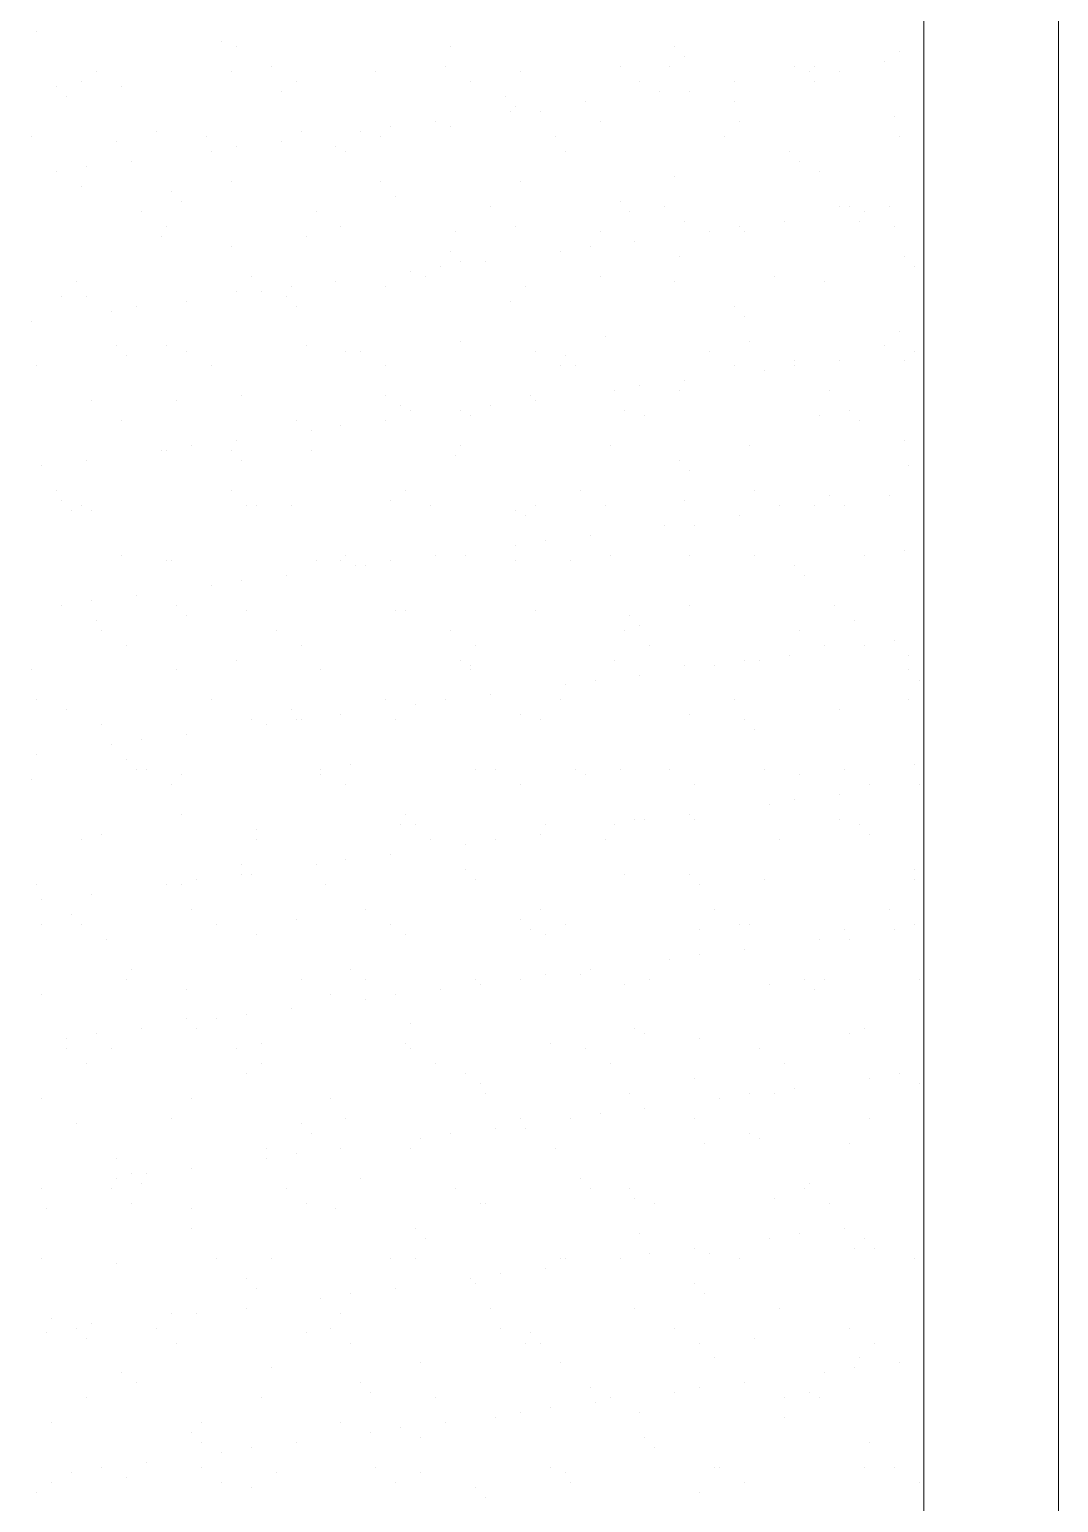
# Model space of a CAD drawing. Header units: millimetres. Extents: x 21 to 236, y 15 to 64.
# Drawn here: x 66.142 to 67.078, y 29.25 to 30.59 of the extents above; entities that cross this region are included whole.
import ezdxf

# ---------------------------------------------------------------- set-up
doc = ezdxf.new("R2010")
doc.units = ezdxf.units.MM
doc.layers.add('PDF_Grama', color=7, linetype='Continuous', true_color=0x397200)
doc.layers.add('PDF_Terreno', color=7, linetype='Continuous')

msp = doc.modelspace()

# ---------------------------------------------------------------- linework, layer by layer
at = {"layer": 'PDF_Grama', "lineweight": 20}
for points in [[(66.1487, 30.5874), (66.1487, 30.5874)], [(66.3164, 30.5783), (66.3164, 30.5783)], [(66.33, 30.5738), (66.33, 30.5738)], [(66.5249, 30.5738), (66.5249, 30.5738)], [(66.7288, 30.5738), (66.7288, 30.5738)], [(66.7379, 30.5647), (66.7379, 30.5647)], [(66.9328, 30.5693), (66.9328, 30.5693)], [(66.2031, 30.5512), (66.2031, 30.5512)], [(66.3254, 30.5512), (66.3254, 30.5512)], [(66.3617, 30.5557), (66.3617, 30.5557)], [(66.4569, 30.5512), (66.4569, 30.5512)], [(66.5203, 30.5557), (66.5203, 30.5557)], [(66.5883, 30.5512), (66.5883, 30.5512)], [(66.679, 30.5557), (66.679, 30.5557)], [(66.7243, 30.5557), (66.7243, 30.5557)], [(66.8376, 30.5557), (66.8376, 30.5557)], [(66.8512, 30.5512), (66.8512, 30.5512)], [(66.8557, 30.5557), (66.8557, 30.5557)], [(66.8784, 30.5512), (66.8784, 30.5512)], [(66.9192, 30.5602), (66.9192, 30.5602)], [(66.1668, 30.5376), (66.1668, 30.5376)], [(66.1895, 30.5421), (66.1895, 30.5421)], [(66.2257, 30.5376), (66.2257, 30.5376)], [(66.3844, 30.5421), (66.3844, 30.5421)], [(66.543, 30.5421), (66.543, 30.5421)], [(66.6971, 30.5421), (66.6971, 30.5421)], [(66.7832, 30.5421), (66.7832, 30.5421)], [(66.8557, 30.5421), (66.8557, 30.5421)], [(66.1759, 30.5285), (66.1759, 30.5285)], [(66.3708, 30.533), (66.3708, 30.533)], [(66.5747, 30.5285), (66.5747, 30.5285)], [(66.6472, 30.524), (66.6472, 30.524)], [(66.7152, 30.533), (66.7152, 30.533)], [(66.7424, 30.533), (66.7424, 30.533)], [(66.7832, 30.524), (66.7832, 30.524)], [(66.5792, 30.5149), (66.5792, 30.5149)], [(66.5838, 30.5194), (66.5838, 30.5194)], [(66.6064, 30.5149), (66.6064, 30.5149)], [(66.9282, 30.5104), (66.9282, 30.5104)], [(66.2574, 30.4968), (66.2574, 30.4968)], [(66.3889, 30.4968), (66.3889, 30.4968)], [(66.4433, 30.4968), (66.4433, 30.4968)], [(66.4705, 30.5013), (66.4705, 30.5013)], [(66.5113, 30.5058), (66.5113, 30.5058)], [(66.5249, 30.5013), (66.5249, 30.5013)], [(66.6608, 30.5058), (66.6608, 30.5058)], [(66.7877, 30.5058), (66.7877, 30.5058)], [(66.1441, 30.4922), (66.1441, 30.4922)], [(66.2212, 30.4877), (66.2212, 30.4877)], [(66.3028, 30.4922), (66.3028, 30.4922)], [(66.33, 30.4832), (66.33, 30.4832)], [(66.3708, 30.4877), (66.3708, 30.4877)], [(66.4206, 30.4832), (66.4206, 30.4832)], [(66.4614, 30.4922), (66.4614, 30.4922)], [(66.62, 30.4922), (66.62, 30.4922)], [(66.7741, 30.4922), (66.7741, 30.4922)], [(66.9328, 30.4922), (66.9328, 30.4922)], [(66.3073, 30.4786), (66.3073, 30.4786)], [(66.4297, 30.4786), (66.4297, 30.4786)], [(66.6291, 30.4786), (66.6291, 30.4786)], [(66.8331, 30.4786), (66.8331, 30.4786)], [(66.1668, 30.4605), (66.1668, 30.4605)], [(66.194, 30.465), (66.194, 30.465)], [(66.2348, 30.4696), (66.2348, 30.4696)], [(66.8421, 30.4696), (66.8421, 30.4696)], [(66.8603, 30.4605), (66.8603, 30.4605)], [(66.1895, 30.4469), (66.1895, 30.4469)], [(66.3254, 30.4514), (66.3254, 30.4514)], [(66.4614, 30.4514), (66.4614, 30.4514)], [(66.5883, 30.4514), (66.5883, 30.4514)], [(66.7288, 30.456), (66.7288, 30.456)], [(66.271, 30.4424), (66.271, 30.4424)], [(66.2801, 30.4333), (66.2801, 30.4333)], [(66.475, 30.4378), (66.475, 30.4378)], [(66.679, 30.4333), (66.679, 30.4333)], [(66.2438, 30.4242), (66.2438, 30.4242)], [(66.4025, 30.4242), (66.4025, 30.4242)], [(66.5611, 30.4288), (66.5611, 30.4288)], [(66.688, 30.4242), (66.688, 30.4242)], [(66.7198, 30.4288), (66.7198, 30.4288)], [(66.8784, 30.4288), (66.8784, 30.4288)], [(66.8874, 30.4288), (66.8874, 30.4288)], [(66.901, 30.4242), (66.901, 30.4242)], [(66.9237, 30.4288), (66.9237, 30.4288)], [(66.2665, 30.4106), (66.2665, 30.4106)], [(66.4251, 30.4106), (66.4251, 30.4106)], [(66.5294, 30.4061), (66.5294, 30.4061)], [(66.5838, 30.4106), (66.5838, 30.4106)], [(66.6608, 30.4061), (66.6608, 30.4061)], [(66.7379, 30.4152), (66.7379, 30.4152)], [(66.7605, 30.4061), (66.7605, 30.4061)], [(66.7877, 30.4106), (66.7877, 30.4106)], [(66.7923, 30.4061), (66.7923, 30.4061)], [(66.8285, 30.4152), (66.8285, 30.4152)], [(66.8965, 30.4152), (66.8965, 30.4152)], [(66.9282, 30.4106), (66.9282, 30.4106)], [(66.262, 30.4016), (66.262, 30.4016)], [(66.3254, 30.3925), (66.3254, 30.3925)], [(66.3934, 30.4016), (66.3934, 30.4016)], [(66.6518, 30.3925), (66.6518, 30.3925)], [(66.6926, 30.397), (66.6926, 30.397)], [(66.5249, 30.388), (66.5249, 30.388)], [(66.5339, 30.3789), (66.5339, 30.3789)], [(66.5566, 30.3789), (66.5566, 30.3789)], [(66.6246, 30.388), (66.6246, 30.388)], [(66.7333, 30.3835), (66.7333, 30.3835)], [(66.9373, 30.3835), (66.9373, 30.3835)], [(66.3436, 30.3653), (66.3436, 30.3653)], [(66.4886, 30.3699), (66.4886, 30.3699)], [(66.5022, 30.3653), (66.5022, 30.3653)], [(66.5158, 30.3744), (66.5158, 30.3744)], [(66.6608, 30.3653), (66.6608, 30.3653)], [(66.8195, 30.3653), (66.8195, 30.3653)], [(66.9464, 30.3744), (66.9464, 30.3744)], [(66.1849, 30.3608), (66.1849, 30.3608)], [(66.33, 30.3517), (66.33, 30.3517)], [(66.3526, 30.3517), (66.3526, 30.3517)], [(66.3798, 30.3563), (66.3798, 30.3563)], [(66.4206, 30.3608), (66.4206, 30.3608)], [(66.4659, 30.3563), (66.4659, 30.3563)], [(66.5928, 30.3563), (66.5928, 30.3563)], [(66.7288, 30.3608), (66.7288, 30.3608)], [(66.8648, 30.3608), (66.8648, 30.3608)], [(66.1713, 30.3472), (66.1713, 30.3472)], [(66.194, 30.3472), (66.194, 30.3472)], [(66.2393, 30.3381), (66.2393, 30.3381)], [(66.2846, 30.3427), (66.2846, 30.3427)], [(66.3753, 30.3472), (66.3753, 30.3472)], [(66.3844, 30.3381), (66.3844, 30.3381)], [(66.5792, 30.3427), (66.5792, 30.3427)], [(66.7832, 30.3381), (66.7832, 30.3381)], [(66.1441, 30.3245), (66.1441, 30.3245)], [(66.2167, 30.3336), (66.2167, 30.3336)], [(66.7923, 30.3291), (66.7923, 30.3291)], [(66.6654, 30.3109), (66.6654, 30.3109)], [(66.9328, 30.3155), (66.9328, 30.3155)], [(66.2212, 30.3019), (66.2212, 30.3019)], [(66.2665, 30.3019), (66.2665, 30.3019)], [(66.2846, 30.2973), (66.2846, 30.2973)], [(66.3934, 30.3019), (66.3934, 30.3019)], [(66.4297, 30.2973), (66.4297, 30.2973)], [(66.4433, 30.2973), (66.4433, 30.2973)], [(66.5339, 30.3064), (66.5339, 30.3064)], [(66.6019, 30.2973), (66.6019, 30.2973)], [(66.7605, 30.2973), (66.7605, 30.2973)], [(66.7968, 30.3064), (66.7968, 30.3064)], [(66.9192, 30.3019), (66.9192, 30.3019)], [(66.9464, 30.2973), (66.9464, 30.2973)], [(66.1487, 30.2837), (66.1487, 30.2837)], [(66.2303, 30.2928), (66.2303, 30.2928)], [(66.3073, 30.2837), (66.3073, 30.2837)], [(66.4659, 30.2837), (66.4659, 30.2837)], [(66.6246, 30.2837), (66.6246, 30.2837)], [(66.6291, 30.2928), (66.6291, 30.2928)], [(66.6382, 30.2837), (66.6382, 30.2837)], [(66.7832, 30.2837), (66.7832, 30.2837)], [(66.8376, 30.2883), (66.8376, 30.2883)], [(66.8376, 30.2837), (66.8376, 30.2837)], [(66.8784, 30.2883), (66.8784, 30.2883)], [(66.9373, 30.2883), (66.9373, 30.2883)], [(66.7379, 30.2701), (66.7379, 30.2701)], [(66.8104, 30.2792), (66.8104, 30.2792)], [(66.3345, 30.2565), (66.3345, 30.2565)], [(66.4659, 30.2565), (66.4659, 30.2565)], [(66.5974, 30.2565), (66.5974, 30.2565)], [(66.6744, 30.2611), (66.6744, 30.2611)], [(66.6971, 30.2656), (66.6971, 30.2656)], [(66.7333, 30.2611), (66.7333, 30.2611)], [(66.8693, 30.2611), (66.8693, 30.2611)], [(66.1985, 30.252), (66.1985, 30.252)], [(66.2756, 30.252), (66.2756, 30.252)], [(66.4795, 30.2475), (66.4795, 30.2475)], [(66.4886, 30.2429), (66.4886, 30.2429)], [(66.5339, 30.2429), (66.5339, 30.2429)], [(66.5611, 30.2475), (66.5611, 30.2475)], [(66.6019, 30.252), (66.6019, 30.252)], [(66.6835, 30.2429), (66.6835, 30.2429)], [(66.8874, 30.2429), (66.8874, 30.2429)], [(66.2257, 30.2339), (66.2257, 30.2339)], [(66.3844, 30.2339), (66.3844, 30.2339)], [(66.4251, 30.2293), (66.4251, 30.2293)], [(66.4659, 30.2339), (66.4659, 30.2339)], [(66.543, 30.2384), (66.543, 30.2384)], [(66.7016, 30.2384), (66.7016, 30.2384)], [(66.8603, 30.2384), (66.8603, 30.2384)], [(66.8965, 30.2339), (66.8965, 30.2339)], [(66.33, 30.2158), (66.33, 30.2158)], [(66.398, 30.2248), (66.398, 30.2248)], [(66.9373, 30.2158), (66.9373, 30.2158)], [(66.262, 30.2067), (66.262, 30.2067)], [(66.2665, 30.2067), (66.2665, 30.2067)], [(66.2892, 30.2112), (66.2892, 30.2112)], [(66.3254, 30.2067), (66.3254, 30.2067)], [(66.398, 30.2067), (66.398, 30.2067)], [(66.5294, 30.2022), (66.5294, 30.2022)], [(66.5339, 30.2112), (66.5339, 30.2112)], [(66.6699, 30.2112), (66.6699, 30.2112)], [(66.7968, 30.2112), (66.7968, 30.2112)], [(66.1532, 30.1931), (66.1532, 30.1931)], [(66.194, 30.1976), (66.194, 30.1976)], [(66.3345, 30.1976), (66.3345, 30.1976)], [(66.7333, 30.1976), (66.7333, 30.1976)], [(66.7424, 30.1886), (66.7424, 30.1886)], [(66.9418, 30.1931), (66.9418, 30.1931)], [(66.1668, 30.1704), (66.1668, 30.1704)], [(66.3254, 30.1704), (66.3254, 30.1704)], [(66.4841, 30.1704), (66.4841, 30.1704)], [(66.6427, 30.1704), (66.6427, 30.1704)], [(66.8013, 30.1704), (66.8013, 30.1704)], [(66.8693, 30.1659), (66.8693, 30.1659)], [(66.9237, 30.1659), (66.9237, 30.1659)], [(66.1713, 30.1614), (66.1713, 30.1614)], [(66.1804, 30.1523), (66.1804, 30.1523)], [(66.1895, 30.1568), (66.1895, 30.1568)], [(66.1985, 30.1523), (66.1985, 30.1523)], [(66.339, 30.1568), (66.339, 30.1568)], [(66.3481, 30.1568), (66.3481, 30.1568)], [(66.3798, 30.1568), (66.3798, 30.1568)], [(66.4705, 30.1614), (66.4705, 30.1614)], [(66.5067, 30.1568), (66.5067, 30.1568)], [(66.5838, 30.1523), (66.5838, 30.1523)], [(66.6019, 30.1568), (66.6019, 30.1568)], [(66.6654, 30.1568), (66.6654, 30.1568)], [(66.7379, 30.1614), (66.7379, 30.1614)], [(66.824, 30.1568), (66.824, 30.1568)], [(66.8557, 30.1568), (66.8557, 30.1568)], [(66.8829, 30.1568), (66.8829, 30.1568)], [(66.5928, 30.1478), (66.5928, 30.1478)], [(66.7198, 30.1387), (66.7198, 30.1387)], [(66.7469, 30.1387), (66.7469, 30.1387)], [(66.7877, 30.1478), (66.7877, 30.1478)], [(66.7877, 30.1478), (66.7877, 30.1478)], [(66.611, 30.1251), (66.611, 30.1251)], [(66.6518, 30.1296), (66.6518, 30.1296)], [(66.2257, 30.1115), (66.2257, 30.1115)], [(66.4297, 30.1115), (66.4297, 30.1115)], [(66.5113, 30.1115), (66.5113, 30.1115)], [(66.5385, 30.1115), (66.5385, 30.1115)], [(66.5838, 30.1206), (66.5838, 30.1206)], [(66.6699, 30.1115), (66.6699, 30.1115)], [(66.7424, 30.1115), (66.7424, 30.1115)], [(66.8013, 30.1115), (66.8013, 30.1115)], [(66.901, 30.1115), (66.901, 30.1115)], [(66.9373, 30.116), (66.9373, 30.116)], [(66.2665, 30.107), (66.2665, 30.107)], [(66.271, 30.107), (66.271, 30.107)], [(66.4025, 30.107), (66.4025, 30.107)], [(66.4251, 30.107), (66.4251, 30.107)], [(66.4387, 30.1024), (66.4387, 30.1024)], [(66.4478, 30.1024), (66.4478, 30.1024)], [(66.4705, 30.107), (66.4705, 30.107)], [(66.5838, 30.107), (66.5838, 30.107)], [(66.6336, 30.107), (66.6336, 30.107)], [(66.8376, 30.1024), (66.8376, 30.1024)], [(66.3073, 30.0843), (66.3073, 30.0843)], [(66.3345, 30.0888), (66.3345, 30.0888)], [(66.3753, 30.0934), (66.3753, 30.0934)], [(66.8467, 30.0934), (66.8467, 30.0934)], [(66.1985, 30.0707), (66.1985, 30.0707)], [(66.2393, 30.0752), (66.2393, 30.0752)], [(66.1713, 30.0662), (66.1713, 30.0662)], [(66.2756, 30.0662), (66.2756, 30.0662)], [(66.2846, 30.0571), (66.2846, 30.0571)], [(66.339, 30.0617), (66.339, 30.0617)], [(66.475, 30.0617), (66.475, 30.0617)], [(66.4841, 30.0617), (66.4841, 30.0617)], [(66.6019, 30.0617), (66.6019, 30.0617)], [(66.688, 30.0571), (66.688, 30.0571)], [(66.7424, 30.0662), (66.7424, 30.0662)], [(66.8739, 30.0662), (66.8739, 30.0662)], [(66.2031, 30.0526), (66.2031, 30.0526)], [(66.2076, 30.0435), (66.2076, 30.0435)], [(66.3662, 30.0435), (66.3662, 30.0435)], [(66.5249, 30.0435), (66.5249, 30.0435)], [(66.6835, 30.0435), (66.6835, 30.0435)], [(66.6971, 30.0481), (66.6971, 30.0481)], [(66.8421, 30.0435), (66.8421, 30.0435)], [(66.892, 30.0526), (66.892, 30.0526)], [(66.2303, 30.0299), (66.2303, 30.0299)], [(66.3889, 30.0299), (66.3889, 30.0299)], [(66.5475, 30.0299), (66.5475, 30.0299)], [(66.7062, 30.0299), (66.7062, 30.0299)], [(66.8648, 30.0299), (66.8648, 30.0299)], [(66.901, 30.0299), (66.901, 30.0299)], [(66.9282, 30.0345), (66.9282, 30.0345)], [(66.33, 30.0163), (66.33, 30.0163)], [(66.5339, 30.0163), (66.5339, 30.0163)], [(66.6744, 30.0163), (66.6744, 30.0163)], [(66.7923, 30.0163), (66.7923, 30.0163)], [(66.8059, 30.0163), (66.8059, 30.0163)], [(66.8331, 30.0209), (66.8331, 30.0209)], [(66.9418, 30.0209), (66.9418, 30.0209)], [(66.1441, 30.0073), (66.1441, 30.0073)], [(66.2756, 30.0073), (66.2756, 30.0073)], [(66.407, 30.0073), (66.407, 30.0073)], [(66.543, 30.0118), (66.543, 30.0118)], [(66.543, 30.0073), (66.543, 30.0073)], [(66.6971, 30.0027), (66.6971, 30.0027)], [(66.7379, 30.0118), (66.7379, 30.0118)], [(66.7651, 30.0118), (66.7651, 30.0118)], [(66.9418, 30.0073), (66.9418, 30.0073)], [(66.6291, 29.9937), (66.6291, 29.9937)], [(66.6563, 29.9982), (66.6563, 29.9982)], [(66.9509, 29.9982), (66.9509, 29.9982)], [(66.1487, 29.9801), (66.1487, 29.9801)], [(66.3073, 29.9801), (66.3073, 29.9801)], [(66.4659, 29.9801), (66.4659, 29.9801)], [(66.4931, 29.9755), (66.4931, 29.9755)], [(66.5203, 29.9801), (66.5203, 29.9801)], [(66.5611, 29.9846), (66.5611, 29.9846)], [(66.6246, 29.9801), (66.6246, 29.9801)], [(66.7832, 29.9801), (66.7832, 29.9801)], [(66.9418, 29.9801), (66.9418, 29.9801)], [(66.1759, 29.971), (66.1759, 29.971)], [(66.3436, 29.9619), (66.3436, 29.9619)], [(66.3798, 29.971), (66.3798, 29.971)], [(66.3844, 29.9619), (66.3844, 29.9619)], [(66.3889, 29.9619), (66.3889, 29.9619)], [(66.4251, 29.9665), (66.4251, 29.9665)], [(66.475, 29.9619), (66.475, 29.9619)], [(66.5883, 29.9665), (66.5883, 29.9665)], [(66.6064, 29.9619), (66.6064, 29.9619)], [(66.7424, 29.9665), (66.7424, 29.9665)], [(66.7923, 29.9619), (66.7923, 29.9619)], [(66.8784, 29.971), (66.8784, 29.971)], [(66.2076, 29.9574), (66.2076, 29.9574)], [(66.2846, 29.9483), (66.2846, 29.9483)], [(66.3572, 29.9574), (66.3572, 29.9574)], [(66.8013, 29.9529), (66.8013, 29.9529)], [(66.2167, 29.9393), (66.2167, 29.9393)], [(66.2438, 29.9438), (66.2438, 29.9438)], [(66.1487, 29.9302), (66.1487, 29.9302)], [(66.2303, 29.9257), (66.2303, 29.9257)], [(66.4342, 29.9211), (66.4342, 29.9211)], [(66.9464, 29.9211), (66.9464, 29.9211)], [(66.1441, 29.9075), (66.1441, 29.9075)], [(66.2393, 29.9166), (66.2393, 29.9166)], [(66.2484, 29.9166), (66.2484, 29.9166)], [(66.2801, 29.9121), (66.2801, 29.9121)], [(66.407, 29.9166), (66.407, 29.9166)], [(66.407, 29.9121), (66.407, 29.9121)], [(66.5475, 29.9166), (66.5475, 29.9166)], [(66.5656, 29.9166), (66.5656, 29.9166)], [(66.6382, 29.9166), (66.6382, 29.9166)], [(66.6472, 29.9121), (66.6472, 29.9121)], [(66.679, 29.9166), (66.679, 29.9166)], [(66.7243, 29.9166), (66.7243, 29.9166)], [(66.8104, 29.9166), (66.8104, 29.9166)], [(66.8421, 29.9121), (66.8421, 29.9121)], [(66.8829, 29.9166), (66.8829, 29.9166)], [(66.271, 29.903), (66.271, 29.903)], [(66.4297, 29.903), (66.4297, 29.903)], [(66.5883, 29.903), (66.5883, 29.903)], [(66.7469, 29.903), (66.7469, 29.903)], [(66.8784, 29.894), (66.8784, 29.894)], [(66.9056, 29.903), (66.9056, 29.903)], [(66.9509, 29.903), (66.9509, 29.903)], [(66.8149, 29.8849), (66.8149, 29.8849)], [(66.8376, 29.8894), (66.8376, 29.8894)], [(66.2801, 29.8758), (66.2801, 29.8758)], [(66.4841, 29.8758), (66.4841, 29.8758)], [(66.6926, 29.8713), (66.6926, 29.8713)], [(66.7016, 29.8713), (66.7016, 29.8713)], [(66.7424, 29.8758), (66.7424, 29.8758)], [(66.7469, 29.8713), (66.7469, 29.8713)], [(66.8784, 29.8713), (66.8784, 29.8713)], [(66.2076, 29.8577), (66.2076, 29.8577)], [(66.3481, 29.8622), (66.3481, 29.8622)], [(66.4795, 29.8668), (66.4795, 29.8668)], [(66.4931, 29.8668), (66.4931, 29.8668)], [(66.6064, 29.8577), (66.6064, 29.8577)], [(66.611, 29.8668), (66.611, 29.8668)], [(66.6744, 29.8668), (66.6744, 29.8668)], [(66.8965, 29.8668), (66.8965, 29.8668)], [(66.9056, 29.8577), (66.9056, 29.8577)], [(66.1895, 29.8532), (66.1895, 29.8532)], [(66.3481, 29.8532), (66.3481, 29.8532)], [(66.5067, 29.8532), (66.5067, 29.8532)], [(66.5385, 29.8486), (66.5385, 29.8486)], [(66.5656, 29.8532), (66.5656, 29.8532)], [(66.6654, 29.8532), (66.6654, 29.8532)], [(66.824, 29.8532), (66.824, 29.8532)], [(66.3345, 29.8305), (66.3345, 29.8305)], [(66.4025, 29.8305), (66.4025, 29.8305)], [(66.4297, 29.835), (66.4297, 29.835)], [(66.4705, 29.8396), (66.4705, 29.8396)], [(66.2937, 29.8169), (66.2937, 29.8169)], [(66.3345, 29.8214), (66.3345, 29.8214)], [(66.3436, 29.8214), (66.3436, 29.8214)], [(66.5385, 29.826), (66.5385, 29.826)], [(66.5475, 29.8169), (66.5475, 29.8169)], [(66.6835, 29.8214), (66.6835, 29.8214)], [(66.7424, 29.8214), (66.7424, 29.8214)], [(66.8104, 29.8169), (66.8104, 29.8169)], [(66.9464, 29.826), (66.9464, 29.826)], [(66.9464, 29.8169), (66.9464, 29.8169)], [(66.1487, 29.8124), (66.1487, 29.8124)], [(66.1985, 29.8033), (66.1985, 29.8033)], [(66.2665, 29.8124), (66.2665, 29.8124)], [(66.2801, 29.8124), (66.2801, 29.8124)], [(66.4115, 29.8124), (66.4115, 29.8124)], [(66.7515, 29.8124), (66.7515, 29.8124)], [(66.1532, 29.7988), (66.1532, 29.7988)], [(66.2892, 29.7897), (66.2892, 29.7897)], [(66.4478, 29.7897), (66.4478, 29.7897)], [(66.6064, 29.7897), (66.6064, 29.7897)], [(66.7651, 29.7897), (66.7651, 29.7897)], [(66.9237, 29.7897), (66.9237, 29.7897)], [(66.1532, 29.7761), (66.1532, 29.7761)], [(66.1804, 29.7852), (66.1804, 29.7852)], [(66.1895, 29.7761), (66.1895, 29.7761)], [(66.3118, 29.7761), (66.3118, 29.7761)], [(66.3844, 29.7806), (66.3844, 29.7806)], [(66.4705, 29.7761), (66.4705, 29.7761)], [(66.5883, 29.7806), (66.5883, 29.7806)], [(66.6291, 29.7761), (66.6291, 29.7761)], [(66.7877, 29.7761), (66.7877, 29.7761)], [(66.7968, 29.7761), (66.7968, 29.7761)], [(66.9464, 29.7761), (66.9464, 29.7761)], [(66.2121, 29.7625), (66.2121, 29.7625)], [(66.3481, 29.767), (66.3481, 29.767)], [(66.4841, 29.767), (66.4841, 29.767)], [(66.5974, 29.7716), (66.5974, 29.7716)], [(66.611, 29.767), (66.611, 29.767)], [(66.7515, 29.7716), (66.7515, 29.7716)], [(66.8603, 29.7625), (66.8603, 29.7625)], [(66.8829, 29.7716), (66.8829, 29.7716)], [(66.8874, 29.7625), (66.8874, 29.7625)], [(66.9282, 29.7716), (66.9282, 29.7716)], [(66.7515, 29.7489), (66.7515, 29.7489)], [(66.7923, 29.7534), (66.7923, 29.7534)], [(66.2348, 29.7353), (66.2348, 29.7353)], [(66.4342, 29.7353), (66.4342, 29.7353)], [(66.6518, 29.7353), (66.6518, 29.7353)], [(66.7243, 29.7444), (66.7243, 29.7444)], [(66.2303, 29.7263), (66.2303, 29.7263)], [(66.3889, 29.7263), (66.3889, 29.7263)], [(66.4478, 29.7263), (66.4478, 29.7263)], [(66.5475, 29.7263), (66.5475, 29.7263)], [(66.5521, 29.7217), (66.5521, 29.7217)], [(66.5883, 29.7263), (66.5883, 29.7263)], [(66.611, 29.7308), (66.611, 29.7308)], [(66.6427, 29.7308), (66.6427, 29.7308)], [(66.6835, 29.7217), (66.6835, 29.7217)], [(66.7062, 29.7263), (66.7062, 29.7263)], [(66.8149, 29.7217), (66.8149, 29.7217)], [(66.8467, 29.7263), (66.8467, 29.7263)], [(66.8648, 29.7263), (66.8648, 29.7263)], [(66.9509, 29.7263), (66.9509, 29.7263)], [(66.1532, 29.7127), (66.1532, 29.7127)], [(66.2846, 29.7172), (66.2846, 29.7172)], [(66.4161, 29.7127), (66.4161, 29.7127)], [(66.4478, 29.7081), (66.4478, 29.7081)], [(66.475, 29.7127), (66.475, 29.7127)], [(66.5158, 29.7172), (66.5158, 29.7172)], [(66.8557, 29.7172), (66.8557, 29.7172)], [(66.339, 29.6945), (66.339, 29.6945)], [(66.3798, 29.6991), (66.3798, 29.6991)], [(66.2438, 29.6809), (66.2438, 29.6809)], [(66.2846, 29.69), (66.2846, 29.69)], [(66.2937, 29.6809), (66.2937, 29.6809)], [(66.3118, 29.69), (66.3118, 29.69)], [(66.4886, 29.6855), (66.4886, 29.6855)], [(66.6926, 29.6809), (66.6926, 29.6809)], [(66.901, 29.6809), (66.901, 29.6809)], [(66.1759, 29.6719), (66.1759, 29.6719)], [(66.2031, 29.6764), (66.2031, 29.6764)], [(66.3526, 29.6673), (66.3526, 29.6673)], [(66.4841, 29.6673), (66.4841, 29.6673)], [(66.6155, 29.6673), (66.6155, 29.6673)], [(66.7016, 29.6764), (66.7016, 29.6764)], [(66.7515, 29.6719), (66.7515, 29.6719)], [(66.8874, 29.6764), (66.8874, 29.6764)], [(66.1759, 29.6628), (66.1759, 29.6628)], [(66.2167, 29.6628), (66.2167, 29.6628)], [(66.33, 29.6628), (66.33, 29.6628)], [(66.4886, 29.6628), (66.4886, 29.6628)], [(66.6472, 29.6628), (66.6472, 29.6628)], [(66.8059, 29.6628), (66.8059, 29.6628)], [(66.194, 29.6492), (66.194, 29.6492)], [(66.339, 29.6401), (66.339, 29.6401)], [(66.3526, 29.6492), (66.3526, 29.6492)], [(66.5113, 29.6492), (66.5113, 29.6492)], [(66.5385, 29.6401), (66.5385, 29.6401)], [(66.6699, 29.6492), (66.6699, 29.6492)], [(66.8285, 29.6492), (66.8285, 29.6492)], [(66.9328, 29.6401), (66.9328, 29.6401)], [(66.5521, 29.6311), (66.5521, 29.6311)], [(66.7469, 29.6356), (66.7469, 29.6356)], [(66.8376, 29.6265), (66.8376, 29.6265)], [(66.9056, 29.6356), (66.9056, 29.6356)], [(66.9509, 29.6311), (66.9509, 29.6311)], [(66.9554, 29.6265), (66.9554, 29.6265)], [(66.1532, 29.6175), (66.1532, 29.6175)], [(66.2892, 29.6175), (66.2892, 29.6175)], [(66.4161, 29.6175), (66.4161, 29.6175)], [(66.5566, 29.622), (66.5566, 29.622)], [(66.688, 29.622), (66.688, 29.622)], [(66.7696, 29.6175), (66.7696, 29.6175)], [(66.7968, 29.622), (66.7968, 29.622)], [(66.8195, 29.622), (66.8195, 29.622)], [(66.271, 29.5993), (66.271, 29.5993)], [(66.4297, 29.5993), (66.4297, 29.5993)], [(66.5883, 29.5993), (66.5883, 29.5993)], [(66.6336, 29.5993), (66.6336, 29.5993)], [(66.6608, 29.6039), (66.6608, 29.6039)], [(66.7016, 29.6084), (66.7016, 29.6084)], [(66.7469, 29.5993), (66.7469, 29.5993)], [(66.9056, 29.5993), (66.9056, 29.5993)], [(66.1849, 29.5948), (66.1849, 29.5948)], [(66.3889, 29.5948), (66.3889, 29.5948)], [(66.398, 29.5857), (66.398, 29.5857)], [(66.5249, 29.5857), (66.5249, 29.5857)], [(66.5656, 29.5903), (66.5656, 29.5903)], [(66.5928, 29.5903), (66.5928, 29.5903)], [(66.7968, 29.5857), (66.7968, 29.5857)], [(66.4977, 29.5812), (66.4977, 29.5812)], [(66.756, 29.5767), (66.756, 29.5767)], [(66.8059, 29.5812), (66.8059, 29.5812)], [(66.8874, 29.5767), (66.8874, 29.5767)], [(66.2212, 29.5631), (66.2212, 29.5631)], [(66.3572, 29.5722), (66.3572, 29.5722)], [(66.3572, 29.5631), (66.3572, 29.5631)], [(66.3844, 29.5676), (66.3844, 29.5676)], [(66.4251, 29.5722), (66.4251, 29.5722)], [(66.4886, 29.5722), (66.4886, 29.5722)], [(66.62, 29.5722), (66.62, 29.5722)], [(66.2348, 29.5495), (66.2348, 29.5495)], [(66.2484, 29.5495), (66.2484, 29.5495)], [(66.2892, 29.554), (66.2892, 29.554)], [(66.1532, 29.5359), (66.1532, 29.5359)], [(66.2167, 29.5359), (66.2167, 29.5359)], [(66.2212, 29.545), (66.2212, 29.545)], [(66.2438, 29.5404), (66.2438, 29.5404)], [(66.3753, 29.5359), (66.3753, 29.5359)], [(66.4433, 29.545), (66.4433, 29.545)], [(66.5294, 29.5359), (66.5294, 29.5359)], [(66.6427, 29.545), (66.6427, 29.545)], [(66.6518, 29.5359), (66.6518, 29.5359)], [(66.688, 29.5359), (66.688, 29.5359)], [(66.8467, 29.5359), (66.8467, 29.5359)], [(66.8512, 29.5404), (66.8512, 29.5404)], [(66.2348, 29.5223), (66.2348, 29.5223)], [(66.3934, 29.5223), (66.3934, 29.5223)], [(66.5521, 29.5223), (66.5521, 29.5223)], [(66.5566, 29.5223), (66.5566, 29.5223)], [(66.6926, 29.5268), (66.6926, 29.5268)], [(66.7107, 29.5223), (66.7107, 29.5223)], [(66.8195, 29.5268), (66.8195, 29.5268)], [(66.8693, 29.5223), (66.8693, 29.5223)], [(66.1577, 29.5178), (66.1577, 29.5178)], [(66.2892, 29.5178), (66.2892, 29.5178)], [(66.4206, 29.5178), (66.4206, 29.5178)], [(66.9554, 29.5087), (66.9554, 29.5087)], [(66.2892, 29.4996), (66.2892, 29.4996)], [(66.4931, 29.4996), (66.4931, 29.4996)], [(66.6971, 29.4951), (66.6971, 29.4951)], [(66.8421, 29.4951), (66.8421, 29.4951)], [(66.8829, 29.4996), (66.8829, 29.4996)], [(66.5022, 29.4906), (66.5022, 29.4906)], [(66.7469, 29.4815), (66.7469, 29.4815)], [(66.8149, 29.4906), (66.8149, 29.4906)], [(66.892, 29.4815), (66.892, 29.4815)], [(66.901, 29.4906), (66.901, 29.4906)], [(66.9101, 29.4815), (66.9101, 29.4815)], [(66.1532, 29.4724), (66.1532, 29.4724)], [(66.2212, 29.4679), (66.2212, 29.4679)], [(66.3118, 29.4724), (66.3118, 29.4724)], [(66.3617, 29.4724), (66.3617, 29.4724)], [(66.4705, 29.4724), (66.4705, 29.4724)], [(66.4931, 29.4724), (66.4931, 29.4724)], [(66.6246, 29.4724), (66.6246, 29.4724)], [(66.6291, 29.4724), (66.6291, 29.4724)], [(66.679, 29.4724), (66.679, 29.4724)], [(66.7062, 29.477), (66.7062, 29.477)], [(66.7605, 29.477), (66.7605, 29.477)], [(66.7877, 29.4724), (66.7877, 29.4724)], [(66.9464, 29.4724), (66.9464, 29.4724)], [(66.339, 29.4543), (66.339, 29.4543)], [(66.543, 29.4543), (66.543, 29.4543)], [(66.5702, 29.4588), (66.5702, 29.4588)], [(66.611, 29.4634), (66.611, 29.4634)], [(66.3481, 29.4452), (66.3481, 29.4452)], [(66.4342, 29.4407), (66.4342, 29.4407)], [(66.475, 29.4452), (66.475, 29.4452)], [(66.5475, 29.4498), (66.5475, 29.4498)], [(66.7469, 29.4498), (66.7469, 29.4498)], [(66.756, 29.4407), (66.756, 29.4407)], [(66.9554, 29.4452), (66.9554, 29.4452)], [(66.339, 29.4271), (66.339, 29.4271)], [(66.407, 29.4362), (66.407, 29.4362)], [(66.5611, 29.4271), (66.5611, 29.4271)], [(66.6926, 29.4271), (66.6926, 29.4271)], [(66.824, 29.4271), (66.824, 29.4271)], [(66.1623, 29.4181), (66.1623, 29.4181)], [(66.1985, 29.4135), (66.1985, 29.4135)], [(66.271, 29.4226), (66.271, 29.4226)], [(66.2937, 29.4226), (66.2937, 29.4226)], [(66.2937, 29.4226), (66.2937, 29.4226)], [(66.4251, 29.4226), (66.4251, 29.4226)], [(66.1577, 29.4045), (66.1577, 29.4045)], [(66.1849, 29.409), (66.1849, 29.409)], [(66.194, 29.3999), (66.194, 29.3999)], [(66.2574, 29.409), (66.2574, 29.409)], [(66.3934, 29.4045), (66.3934, 29.4045)], [(66.4161, 29.409), (66.4161, 29.409)], [(66.5702, 29.409), (66.5702, 29.409)], [(66.5974, 29.4045), (66.5974, 29.4045)], [(66.7288, 29.409), (66.7288, 29.409)], [(66.8013, 29.3999), (66.8013, 29.3999)], [(66.8874, 29.409), (66.8874, 29.409)], [(66.2756, 29.3954), (66.2756, 29.3954)], [(66.4342, 29.3954), (66.4342, 29.3954)], [(66.5928, 29.3954), (66.5928, 29.3954)], [(66.6064, 29.3954), (66.6064, 29.3954)], [(66.7515, 29.3954), (66.7515, 29.3954)], [(66.9101, 29.3954), (66.9101, 29.3954)], [(66.3617, 29.3727), (66.3617, 29.3727)], [(66.4977, 29.3773), (66.4977, 29.3773)], [(66.6246, 29.3773), (66.6246, 29.3773)], [(66.7651, 29.3818), (66.7651, 29.3818)], [(66.892, 29.3727), (66.892, 29.3727)], [(66.8965, 29.3818), (66.8965, 29.3818)], [(66.9328, 29.3773), (66.9328, 29.3773)], [(66.2257, 29.3682), (66.2257, 29.3682)], [(66.2393, 29.3591), (66.2393, 29.3591)], [(66.4433, 29.3591), (66.4433, 29.3591)], [(66.7923, 29.3591), (66.7923, 29.3591)], [(66.8648, 29.3682), (66.8648, 29.3682)], [(66.194, 29.3455), (66.194, 29.3455)], [(66.3526, 29.3455), (66.3526, 29.3455)], [(66.4523, 29.3501), (66.4523, 29.3501)], [(66.5113, 29.3455), (66.5113, 29.3455)], [(66.6518, 29.3546), (66.6518, 29.3546)], [(66.6699, 29.3455), (66.6699, 29.3455)], [(66.7288, 29.3501), (66.7288, 29.3501)], [(66.7515, 29.3546), (66.7515, 29.3546)], [(66.8285, 29.3455), (66.8285, 29.3455)], [(66.8512, 29.3501), (66.8512, 29.3501)], [(66.8603, 29.3455), (66.8603, 29.3455)], [(66.5883, 29.3319), (66.5883, 29.3319)], [(66.6155, 29.3365), (66.6155, 29.3365)], [(66.6563, 29.341), (66.6563, 29.341)], [(66.6971, 29.3319), (66.6971, 29.3319)], [(66.1623, 29.3229), (66.1623, 29.3229)], [(66.2982, 29.3229), (66.2982, 29.3229)], [(66.4251, 29.3229), (66.4251, 29.3229)], [(66.4795, 29.3183), (66.4795, 29.3183)], [(66.5203, 29.3229), (66.5203, 29.3229)], [(66.5656, 29.3274), (66.5656, 29.3274)], [(66.8285, 29.3274), (66.8285, 29.3274)], [(66.2892, 29.3138), (66.2892, 29.3138)], [(66.2982, 29.3047), (66.2982, 29.3047)], [(66.3844, 29.3047), (66.3844, 29.3047)], [(66.4523, 29.3138), (66.4523, 29.3138)], [(66.4977, 29.3093), (66.4977, 29.3093)], [(66.7016, 29.3093), (66.7016, 29.3093)], [(66.9056, 29.3047), (66.9056, 29.3047)], [(66.3164, 29.2957), (66.3164, 29.2957)], [(66.3436, 29.3002), (66.3436, 29.3002)], [(66.7107, 29.3002), (66.7107, 29.3002)], [(66.2076, 29.2821), (66.2076, 29.2821)], [(66.2484, 29.2866), (66.2484, 29.2866)], [(66.2982, 29.2821), (66.2982, 29.2821)], [(66.4569, 29.2821), (66.4569, 29.2821)], [(66.6155, 29.2821), (66.6155, 29.2821)], [(66.7651, 29.2821), (66.7651, 29.2821)], [(66.7696, 29.2821), (66.7696, 29.2821)], [(66.901, 29.2821), (66.901, 29.2821)], [(66.9282, 29.2821), (66.9282, 29.2821)], [(66.1623, 29.2685), (66.1623, 29.2685)], [(66.1804, 29.2775), (66.1804, 29.2775)], [(66.2303, 29.273), (66.2303, 29.273)], [(66.3164, 29.2685), (66.3164, 29.2685)], [(66.3662, 29.2775), (66.3662, 29.2775)], [(66.475, 29.2685), (66.475, 29.2685)], [(66.4977, 29.2775), (66.4977, 29.2775)], [(66.6291, 29.2775), (66.6291, 29.2775)], [(66.6336, 29.2685), (66.6336, 29.2685)], [(66.7923, 29.2685), (66.7923, 29.2685)], [(66.9509, 29.2685), (66.9509, 29.2685)], [(66.1487, 29.2594), (66.1487, 29.2594)], [(66.3436, 29.2639), (66.3436, 29.2639)], [(66.5475, 29.2639), (66.5475, 29.2639)], [(66.5566, 29.2549), (66.5566, 29.2549)], [(66.7515, 29.2594), (66.7515, 29.2594)], [(66.9554, 29.2549), (66.9554, 29.2549)]]:
    msp.add_lwpolyline(points, dxfattribs=at)
at = {"layer": 'PDF_Terreno', "lineweight": 9}
msp.add_lwpolyline([(57.1972, 32.8219), (57.1972, 51.8489), (66.9554, 51.8489), (66.9554, 35.0971), (66.9554, 26.9615), (67.0778, 26.9615), (67.0778, 51.9713), (57.0793, 51.9713), (57.0793, 26.9615), (57.1972, 26.9615), (57.1972, 32.704)], dxfattribs=at)

doc.saveas('drawing.dxf')
